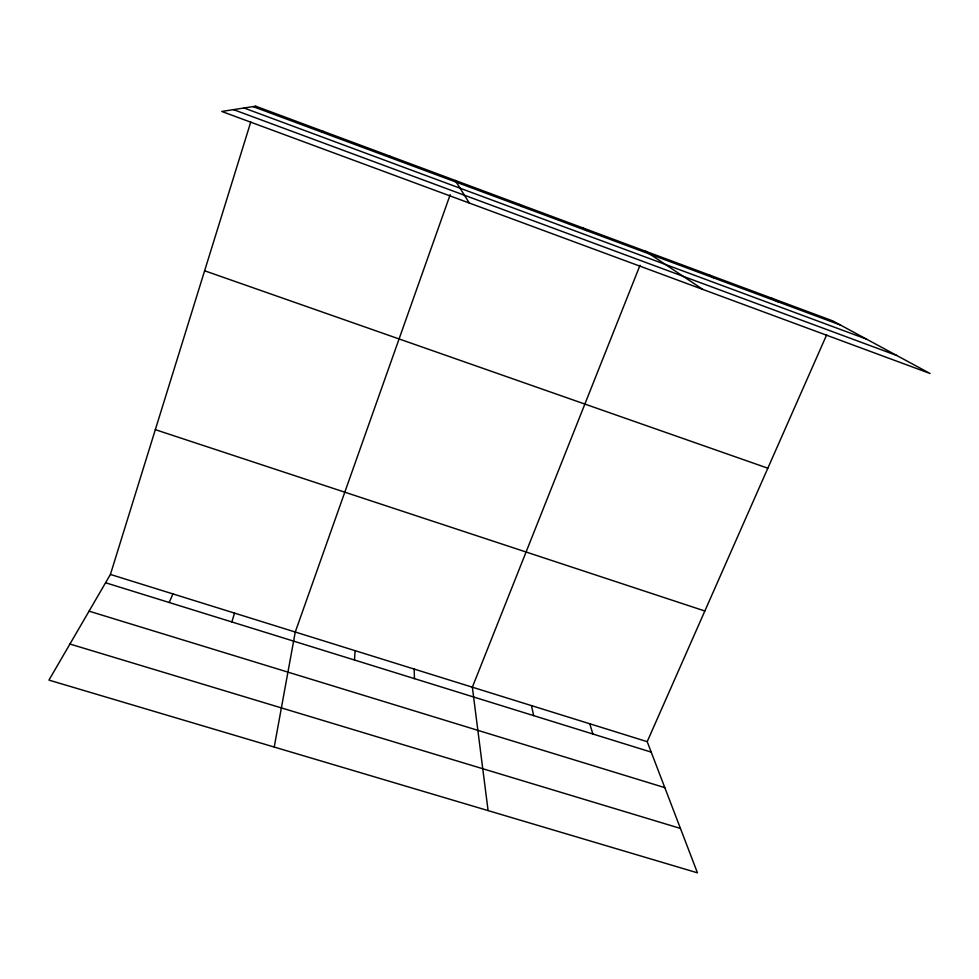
<?xml version="1.0" encoding="UTF-8"?>
<svg xmlns="http://www.w3.org/2000/svg" width="979" height="979" viewBox="0 0 979 979"><rect width="100%" height="100%" fill="white"/><g stroke="black" fill="none" stroke-linecap="round" stroke-linejoin="round"><path stroke-width="1.47" d="M354.471 660.005L355.132 650.68M389.654 157.399L389.752 156.077M274.218 747.05L295.266 632.03L450.193 194.637M231.852 621.946L234.544 613.111M826.668 334.83L647.205 741.666L697.44 872.815L48.95 680.111L110.419 574.44L250.771 121.996M640.009 265.309L472.355 687.197L488.093 810.6M169.183 602.501L172.928 593.91M321.907 132.202L323.254 131.333M69.937 644.035L680.442 828.43M89.052 611.165L664.814 787.642M110.419 574.44L647.205 741.666M105.585 582.762L651.206 752.117M155.331 429.659L704.843 611.006M204.623 270.779L767.83 468.207M244.052 107.996L866.476 339.113M233.504 109.636L896.727 355.475M253.059 106.601L840.423 325.028M771.366 298.057L777.962 301.801M708.98 274.842L714.523 278.207M645.602 251.26L702.836 289.441M583.117 228.021L586.494 230.591M519.665 204.403L521.917 206.581M455.223 180.43L469.296 203.032M589.75 723.762L592.87 734.005M531.475 705.614L533.665 715.625M414.154 669.061L414.46 678.631M255.678 106.185L221.768 111.459L930.05 373.488L832.799 320.904L255.678 106.185"/></g></svg>
